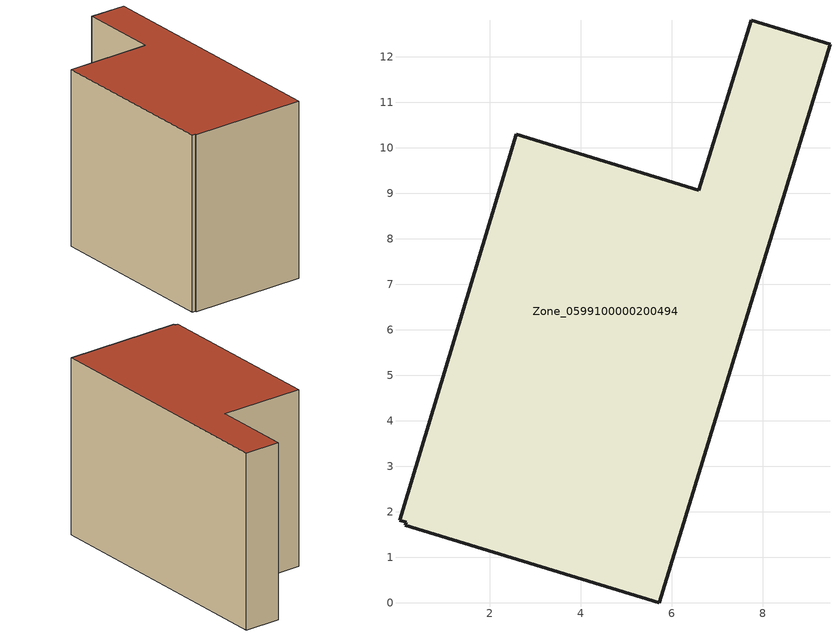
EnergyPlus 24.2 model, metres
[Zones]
Zone_0599100000200494
 floor ground (C_G): 0.15,1.71 0.17,1.78 0.02,1.82 2.59,10.3 6.6,9.07 7.75,12.81 9.48,12.28 5.73,0 z0
 wall outside (C_F): 5.73,0 9.48,12.28 7.75,12.81 6.6,9.07 2.59,10.3 0.02,1.82 0.17,1.78 0.15,1.71 5.73,0 z0:8.76
 roof outside (C_R): 0.17,1.78 0.15,1.71 5.73,0 9.48,12.28 7.75,12.81 6.6,9.07 2.59,10.3 0.02,1.82 z8.76
[BUILDING]
Pand.0599100000200494: North Axis=0; Terrain=City; Loads Convergence Tolerance Value=0.04; Temperature Convergence Tolerance Value=0.4; Solar Distribution=FullExterior; Maximum Number of Warmup Days=25; Minimum Number of Warmup Days=1
[Site:Location]
Rotterdam.The.Hague.AP_ZH_NLD Design_Conditions: Latitude=51.96; Longitude=4.45; Time Zone=1; Elevation=-4.5
[SITE:GROUNDTEMPERATURE:BUILDINGSURFACE]
18, 18, 18, 18, 18, 18, 18, 18, 18, 18, 18, 18
[MATERIAL] Thermal Absorptance=0.9; Solar Absorptance=0.7; Visible Absorptance=0.7
Name | Roughness | Thickness | Conductivity | Density | Specific Heat
G.TI.1975-1991 | MediumSmooth | 0.15 | 0.288461 | 540 | 1210
F.TI.1975-1991 | Rough | 0.3 | 0.230769 | 1920 | 840
R.TI.1975-1991 | MediumRough | 0.2 | 0.153846 | 1500 | 1000
[CONSTRUCTION]
C_G: G.TI.1975-1991
C_F: F.TI.1975-1991
C_R: R.TI.1975-1991
[ZONE]
Zone_0599100000200494: Type=1; Multiplier=1; Ceiling Height=Autocalculate; Volume=Autocalculate; Floor Area=autocalculate; Part of Total Floor Area=Yes
[ZONEINFILTRATION:DESIGNFLOWRATE]
Infil_Zone_0599100000200494: Zone or ZoneList or Space or SpaceList=Zone_0599100000200494; Schedule=AlwaysOn; Design Flow Rate Calculation Method=Flow/Area; Flow Rate per Floor Area=0.003; Constant Term Coefficient=1; Temperature Term Coefficient=0; Velocity Term Coefficient=0; Velocity Squared Term Coefficient=0
[HVACTEMPLATE:ZONE:IDEALLOADSAIRSYSTEM]
Zone_0599100000200494: Maximum Heating Supply Air Temperature=50; Minimum Cooling Supply Air Temperature=13; Maximum Heating Supply Air Humidity Ratio=0.0156; Minimum Cooling Supply Air Humidity Ratio=0.0077; Heating Limit=NoLimit; Cooling Limit=NoLimit; Dehumidification Control Type=ConstantSensibleHeatRatio; Cooling Sensible Heat Ratio=0.7; Dehumidification Setpoint=60; Humidification Control Type=None; Humidification Setpoint=30; Outdoor Air Method=None; Outdoor Air Flow Rate per Person=0.00944; Outdoor Air Flow Rate per Zone Floor Area=0; Outdoor Air Flow Rate per Zone=0; Demand Controlled Ventilation Type=None; Outdoor Air Economizer Type=NoEconomizer; Heat Recovery Type=None; Sensible Heat Recovery Effectiveness=0.7; Latent Heat Recovery Effectiveness=0.65
[ZONECONTROL:THERMOSTAT]
ThermostatControl_Zone_0599100000200494: Zone or ZoneList=Zone_0599100000200494; Control Type Schedule=DualSetpointControlType; Control 1=Thermostat_Zone_0599100000200494; Temperature Difference Between Cutout And Setpoint=0
[THERMOSTATSETPOINT:DUALSETPOINT]
Thermostat_Zone_0599100000200494: Heating Setpoint Temperature Schedule=HeatingSetpoint_Zone_0599100000200494; Cooling Setpoint Temperature Schedule=CoolingSetpoint_Zone_0599100000200494
[SCHEDULE:COMPACT]
HeatingSetpoint_Zone_0599100000200494: Through: 12/31, For: AllDays, Until: 24:00, 21
CoolingSetpoint_Zone_0599100000200494: Through: 12/31, For: AllDays, Until: 24:00, 24
DualSetpointControlType: Through: 12/31, For: AllDays, Until: 24:00, 4
AlwaysOn: Through: 12/31, For: AllDays, Until: 24:00, 1
